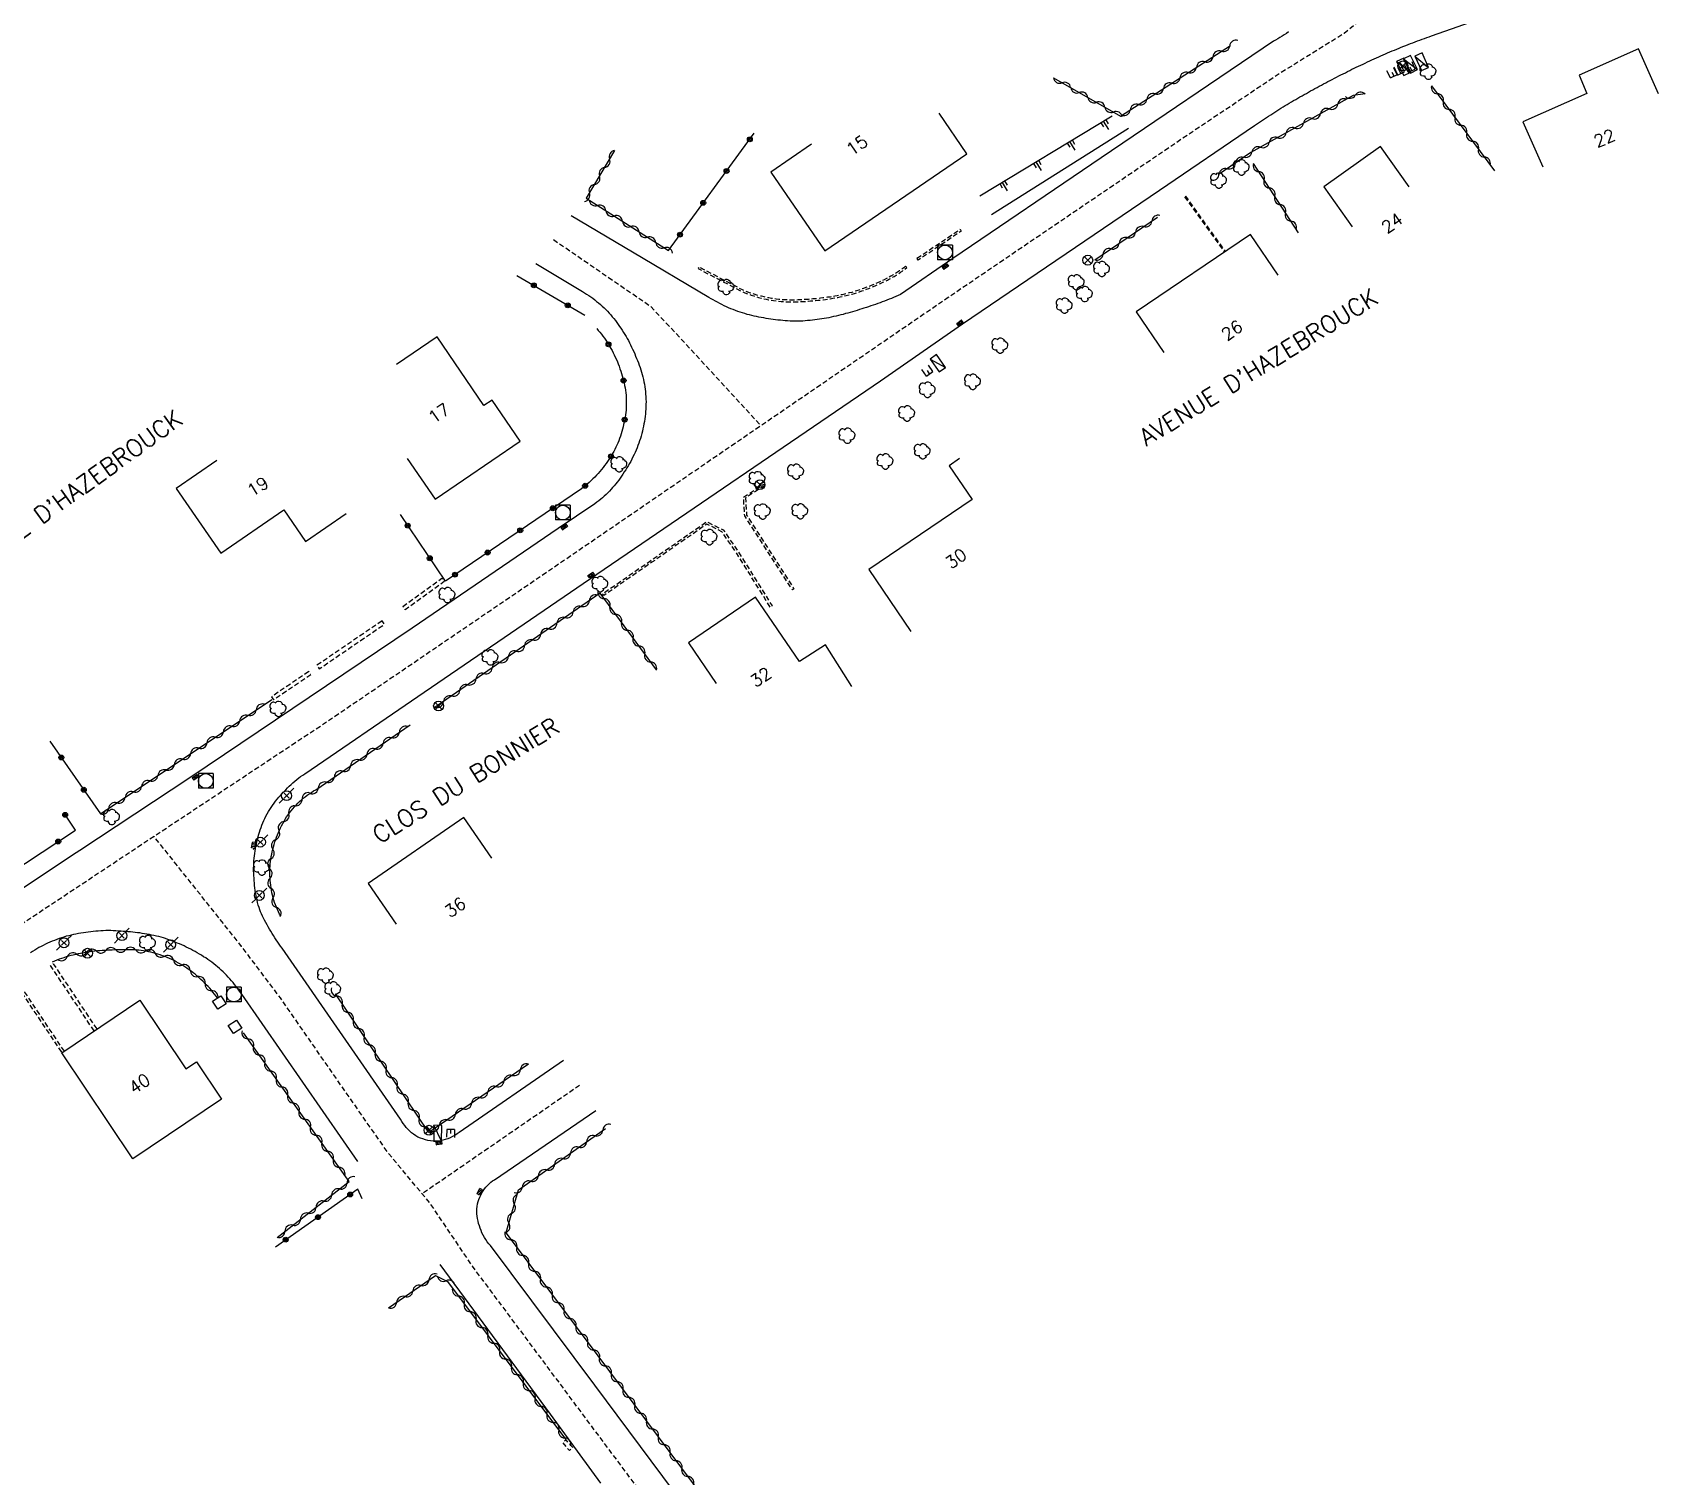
# Model space of a CAD drawing. Header units: millimetres. Extents: x 127000 to 128000, y 141000 to 142000.
# Drawn here: x 127697.7 to 127862.8, y 141625.3 to 141772 of the extents above; entities that cross this region are included whole.
import ezdxf
from ezdxf.enums import TextEntityAlignment as Align

# ---------------------------------------------------------------- set-up
doc = ezdxf.new("R2010")
doc.units = ezdxf.units.MM
doc.linetypes.add('DASHED', pattern=[0.75, 0.5, -0.25])
doc.layers.get('0').update_dxf_attribs({"linetype": 'CONTINUOUS'})
for name, color, linetype in [('W0001', 6, 'DASHED'), ('W0008', 7, 'CONTINUOUS'), ('W0100', 7, 'CONTINUOUS'), ('W0112', 1, 'DASHED'), ('W0211', 2, 'CONTINUOUS'), ('W0300', 7, 'CONTINUOUS'), ('W0310', 3, 'CONTINUOUS'), ('W0322', 7, 'CONTINUOUS'), ('W0400', 7, 'CONTINUOUS'), ('W0420', 7, 'CONTINUOUS'), ('W0430', 7, 'CONTINUOUS'), ('W0454', 7, 'CONTINUOUS'), ('W0469', 7, 'CONTINUOUS'), ('W0989', 7, 'CONTINUOUS'), ('W0991', 7, 'CONTINUOUS')]:
    doc.layers.add(name, color=color, linetype=linetype)
doc.styles.get("Standard").update_dxf_attribs({"font": 'romans.shx', "width": 0.85})

# ---------------------------------------------------------------- blocks, each defined once
blk = doc.blocks.new('T430')
at = {"flags": 128}
for points in [[(-0.4, 2.1), (0.4, 2.1)], [(-0.4, 2.1), (-0.4, 1.3)], [(-0.4, 1.7), (0, 1.7)], [(0.8, 0.8), (-0.8, 0.8)], [(-0.8, 0.8), (-0.8, 0)], [(0.8, 0.8), (-0.8, 0)], [(-0.8, 0), (0.8, 0)], [(-0.4, 1.3), (0.4, 1.3)], [(0.8, 0), (0.8, 0.8)]]:
    blk.add_lwpolyline(points, dxfattribs=at)
blk = doc.blocks.new('T454')
for p, q in [((-0.25, 0.25), (0.25, -0.25)), ((-0.25, -0.25), (0.25, 0.25)), ((0.75, 0.75), (0.375, 0.375)), ((-0.375, -0.375), (-0.75, -0.75))]:
    blk.add_line(p, q)
blk.add_ellipse((0, 0), major_axis=(0.354, 0.354), ratio=1, start_param=5.497787143782138, end_param=11.78097245096172)
blk = doc.blocks.new('T300')
for p, q in [((-0.8, 0.51), (-0.86, 0.34)), ((-0.86, 0.34), (-0.86, 0.17)), ((-0.86, 0.17), (-0.74, 0.06)), ((-0.69, 0.63), (-0.8, 0.51)), ((-0.8, -0.06), (-0.74, 0.06)), ((-0.74, 0.06), (-0.69, 0.11)), ((-0.57, 0.69), (-0.69, 0.63)), ((-0.46, 0.69), (-0.57, 0.69)), ((-0.29, 0.63), (-0.46, 0.69)), ((-0.29, 0.63), (-0.17, 0.74)), ((-0.23, 0.57), (-0.29, 0.63)), ((-0.17, 0.74), (-0.06, 0.8)), ((-0.06, 0.8), (0.06, 0.8)), ((0.06, 0.8), (0.23, 0.74)), ((0.23, 0.74), (0.34, 0.63)), ((0.34, 0.63), (0.4, 0.51)), ((0.46, 0.46), (0.34, 0.46)), ((0.4, 0.51), (0.4, 0.46)), ((0.57, 0.4), (0.46, 0.46)), ((0.57, 0.4), (0.69, 0.29)), ((0.69, 0.29), (0.74, 0.17)), ((0.74, 0.06), (0.69, -0.17)), ((0.74, 0.17), (0.74, 0.06)), ((-0.8, -0.17), (-0.8, -0.06)), ((-0.8, -0.23), (-0.8, -0.17)), ((-0.74, -0.34), (-0.8, -0.23)), ((-0.69, -0.4), (-0.74, -0.34)), ((-0.51, -0.46), (-0.69, -0.4)), ((-0.4, -0.46), (-0.51, -0.46)), ((-0.4, -0.46), (-0.34, -0.46)), ((-0.34, -0.46), (-0.34, -0.4)), ((-0.34, -0.51), (-0.34, -0.46)), ((-0.29, -0.63), (-0.34, -0.51)), ((-0.17, -0.74), (-0.29, -0.63)), ((-0.06, -0.8), (-0.17, -0.74)), ((0.06, -0.8), (-0.06, -0.8)), ((0.17, -0.74), (0.06, -0.8)), ((0.23, -0.69), (0.17, -0.74)), ((0.29, -0.46), (0.23, -0.46)), ((0.29, -0.63), (0.23, -0.69)), ((0.46, -0.4), (0.29, -0.46)), ((0.34, -0.51), (0.29, -0.63)), ((0.34, -0.51), (0.34, -0.46)), ((0.57, -0.34), (0.46, -0.4)), ((0.63, -0.29), (0.57, -0.34)), ((0.69, -0.17), (0.63, -0.29))]:
    blk.add_line(p, q)
blk = doc.blocks.new('T420')
for p, q in [((0.75, 0.75), (-0.75, 0.75)), ((-0.75, 0.75), (-0.75, -0.75)), ((0.75, 0.75), (0.75, -0.75)), ((0.75, -0.75), (-0.75, -0.75))]:
    blk.add_line(p, q)
blk.add_ellipse((0, 0), major_axis=(-0.53, 0.53), ratio=1, start_param=3.926991, end_param=10.210176)
blk = doc.blocks.new('t112o')
at = {"color": 0, "linetype": 'Continuous'}
for p, q in [((-0.5, 0.5), (0.5, 0.5)), ((-0.5, -0.5), (-0.5, 0.5)), ((0.5, 0.5), (0.5, -0.5)), ((0.5, -0.5), (-0.5, -0.5))]:
    blk.add_line(p, q, dxfattribs=at)
blk = doc.blocks.new('T400')
for p, q in [((-0.15, 0.3), (0.15, 0.3)), ((-0.15, -0.25), (-0.15, 0.3)), ((-0.15, 0.15), (0.15, 0.15)), ((-0.15, 0), (0.15, 0)), ((0.15, 0.3), (0.15, -0.25)), ((-0.15, -0.15), (0.15, -0.15)), ((-0.15, -0.25), (-0.15, -0.3)), ((-0.15, -0.3), (0.15, -0.3)), ((0.15, -0.3), (0.15, -0.25))]:
    blk.add_line(p, q)
blk = doc.blocks.new('t322o')
at = {"color": 0, "linetype": 'Continuous'}
for radius in [0.25, 0.15]:
    blk.add_circle((0, 0), radius, dxfattribs=at)
blk = doc.blocks.new('t310o')
at = {"color": 0, "linetype": 'Continuous'}
for centre, start, end in [((-0.5, 0.38), 216.8699, 323.1304), ((0.5, -0.37), 36.8699, 143.1303)]:
    blk.add_arc(centre, 0.625, start, end, dxfattribs=at)
blk = doc.blocks.new('t211o')
at = {"color": 0, "linetype": 'Continuous'}
for p, q in [((-0.29, 0.5), (-0.29, 0)), ((0, 1), (0, 0)), ((0.29, 0.5), (0.29, 0))]:
    blk.add_line(p, q, dxfattribs=at)
blk = doc.blocks.new('T469')
at = {"color": 0, "linetype": 'Continuous', "flags": 128}
for points in [[(-0.35, 0.35), (0.35, -0.35)], [(-0.35, -0.35), (0.35, 0.35)]]:
    blk.add_lwpolyline(points, dxfattribs=at)
at = {"color": 0, "linetype": 'Continuous'}
blk.add_circle((0, 0), 0.5, dxfattribs=at)

msp = doc.modelspace()

# ---------------------------------------------------------------- linework, layer by layer
at = {"layer": 'W0001', "flags": 128}
msp.add_lwpolyline([(127717.8, 141862.56), (127724.21, 141859.28), (127732.17, 141854.61), (127748.61, 141844.92), (127794.21, 141818.05), (127817.75, 141804.16), (127827.07, 141798.66), (127832.92, 141794.65), (127838.64, 141788.83), (127843.91, 141781.96), (127835.51, 141775.63), (127830.89, 141771.86), (127824.36, 141767.8), (127815.15, 141761.64), (127790.7, 141745.04), (127750.52, 141717.53), (127727.77, 141702.04), (127693.55, 141679.36), (127675.19, 141667.03), (127661.27, 141657.82), (127656.94, 141655.38), (127651.99, 141653.87), (127647.22, 141653.74), (127642.28, 141654.78), (127638.03, 141656.82), (127634.47, 141659.73), (127631.83, 141663.07), (127629.99, 141667.56), (127628.75, 141675.63), (127624.44, 141713.22), (127620.39, 141749.27), (127618.94, 141762.83), (127618.53, 141769.08), (127618.73, 141775.12), (127619.79, 141793.05), (127621.06, 141812.23), (127622.17, 141816.46), (127624.13, 141820.82), (127627.49, 141825.3), (127631.57, 141829.01), (127636.31, 141831.72), (127643.93, 141835.24), (127681.26, 141852.39), (127693.2, 141858.03), (127698.96, 141861.59), (127706.18, 141866.56), (127712.52, 141864.73)], close=True, dxfattribs=at)
for points in [[(127750.63, 141750.93), (127760.47, 141744.17), (127763.43, 141741), (127771.69, 141732.03)], [(127777.5, 141600.27), (127773.27, 141605.15), (127762.43, 141619.8), (127742.4, 141646.69), (127738.11, 141653.06), (127733.91, 141658.1), (127732.35, 141660.31), (127722.9, 141673.93), (127718.97, 141679.15), (127710.08, 141690.32)], [(127753.28, 141665.04), (127737.3, 141654.03)]]:
    msp.add_lwpolyline(points, dxfattribs=at)
at = {"layer": 'W0008', "flags": 128}
for points in [[(127751.63, 141667.58), (127741.06, 141660.26), (127740.84, 141660.11), (127740.61, 141659.97), (127740.38, 141659.84), (127740.13, 141659.73), (127739.89, 141659.63), (127739.63, 141659.54), (127739.4, 141659.47), (127739.17, 141659.42), (127738.93, 141659.39), (127738.69, 141659.38), (127738.42, 141659.38), (127738.15, 141659.41), (127737.88, 141659.45), (127737.62, 141659.52), (127737.37, 141659.6), (127737.12, 141659.69), (127736.87, 141659.8), (127736.64, 141659.93), (127736.42, 141660.08), (127736.22, 141660.24), (127736.03, 141660.41), (127735.85, 141660.59), (127735.68, 141660.77), (127735.52, 141660.97), (127735.37, 141661.18), (127735.23, 141661.39), (127735.1, 141661.61), (127723.08, 141678.97), (127722.93, 141679.18), (127722.78, 141679.39), (127722.63, 141679.6), (127722.49, 141679.82), (127722.35, 141680.03), (127722.21, 141680.25), (127722.07, 141680.47), (127721.94, 141680.69), (127721.8, 141680.92), (127721.67, 141681.14), (127721.55, 141681.36), (127721.42, 141681.59), (127721.3, 141681.82), (127721.19, 141682.03), (127721.09, 141682.24), (127720.99, 141682.45), (127720.9, 141682.66), (127720.82, 141682.88), (127720.74, 141683.12), (127720.66, 141683.36), (127720.59, 141683.6), (127720.53, 141683.85), (127720.47, 141684.09), (127720.43, 141684.34), (127720.39, 141684.59), (127720.35, 141684.84), (127720.32, 141685.09), (127720.29, 141685.34), (127720.27, 141685.59), (127720.24, 141685.84), (127720.23, 141686.09), (127720.21, 141686.34), (127720.2, 141686.59), (127720.19, 141686.84), (127720.19, 141687.1), (127720.2, 141687.35), (127720.21, 141687.6), (127720.22, 141687.85), (127720.24, 141688.1), (127720.27, 141688.36), (127720.3, 141688.6), (127720.34, 141688.85), (127720.38, 141689.09), (127720.42, 141689.34), (127720.47, 141689.58), (127720.52, 141689.82), (127720.58, 141690.06), (127720.64, 141690.3), (127720.71, 141690.54), (127720.78, 141690.77), (127720.86, 141691), (127720.94, 141691.24), (127721.03, 141691.47), (127721.12, 141691.7), (127721.22, 141691.93), (127721.32, 141692.15), (127721.43, 141692.38), (127721.56, 141692.61), (127721.68, 141692.84), (127721.82, 141693.06), (127721.96, 141693.27), (127722.11, 141693.48), (127722.27, 141693.69), (127722.42, 141693.9), (127722.59, 141694.1), (127722.76, 141694.3), (127722.93, 141694.49), (127723.1, 141694.68), (127723.28, 141694.87), (127723.45, 141695.06), (127723.63, 141695.25), (127723.81, 141695.43), (127723.99, 141695.61), (127724.18, 141695.78), (127724.37, 141695.94), (127724.56, 141696.1), (127724.76, 141696.26), (127724.96, 141696.41), (127725.17, 141696.55), (127725.38, 141696.69), (127736.87, 141704.54), (127755.04, 141716.95), (127783.81, 141736.59), (127792.15, 141742.39), (127812.14, 141755.96), (127821.78, 141762.51), (127821.99, 141762.65), (127822.19, 141762.79), (127822.4, 141762.93), (127822.61, 141763.07), (127822.81, 141763.2), (127823.02, 141763.34), (127823.23, 141763.47), (127823.44, 141763.61), (127823.64, 141763.74), (127823.85, 141763.88), (127824.06, 141764.01), (127824.27, 141764.14), (127824.48, 141764.27), (127824.7, 141764.4), (127824.91, 141764.53), (127825.12, 141764.66), (127825.33, 141764.79), (127825.55, 141764.91), (127825.76, 141765.04), (127825.98, 141765.16), (127826.19, 141765.29), (127826.41, 141765.41), (127826.62, 141765.53), (127826.84, 141765.66), (127827.06, 141765.78), (127827.27, 141765.9), (127827.49, 141766.02), (127827.71, 141766.14), (127827.93, 141766.26), (127828.15, 141766.38), (127828.37, 141766.5), (127828.59, 141766.62), (127828.81, 141766.74), (127829.03, 141766.85), (127829.25, 141766.97), (127829.47, 141767.09), (127829.69, 141767.2), (127829.91, 141767.32), (127830.13, 141767.43), (127830.35, 141767.55), (127830.57, 141767.66), (127830.79, 141767.77), (127831.02, 141767.88), (127831.24, 141768), (127831.46, 141768.11), (127831.69, 141768.22), (127831.91, 141768.33), (127832.13, 141768.43), (127832.36, 141768.54), (127832.58, 141768.65), (127832.81, 141768.76), (127833.03, 141768.86), (127833.26, 141768.97), (127833.49, 141769.08), (127833.71, 141769.18), (127833.94, 141769.28), (127834.17, 141769.39), (127834.4, 141769.49), (127834.63, 141769.59), (127834.85, 141769.69), (127835.08, 141769.79), (127835.31, 141769.89), (127835.55, 141769.99), (127835.78, 141770.09), (127836.01, 141770.18), (127836.24, 141770.28), (127836.47, 141770.37), (127836.7, 141770.47), (127836.94, 141770.56), (127837.17, 141770.65), (127837.4, 141770.74), (127837.63, 141770.83), (127837.87, 141770.92), (127838.1, 141771.01), (127838.34, 141771.1), (127838.57, 141771.19), (127838.81, 141771.27), (127839.04, 141771.36), (127839.28, 141771.44), (127839.52, 141771.52), (127839.75, 141771.61), (127851.06, 141775.6)], [(127825.25, 141772.01), (127825.03, 141771.87), (127824.82, 141771.73), (127824.6, 141771.59), (127824.38, 141771.46), (127824.16, 141771.32), (127823.93, 141771.19), (127823.71, 141771.07), (127806.23, 141759.24), (127791.18, 141749.01), (127785.84, 141745.34), (127785.61, 141745.24), (127785.38, 141745.15), (127785.16, 141745.05), (127784.93, 141744.96), (127784.7, 141744.87), (127784.47, 141744.78), (127784.24, 141744.69), (127784.01, 141744.61), (127783.78, 141744.52), (127783.55, 141744.44), (127783.32, 141744.35), (127783.08, 141744.27), (127782.85, 141744.19), (127782.62, 141744.11), (127782.39, 141744.04), (127782.15, 141743.96), (127781.92, 141743.89), (127781.68, 141743.82), (127781.45, 141743.74), (127781.21, 141743.67), (127780.98, 141743.61), (127780.74, 141743.54), (127780.5, 141743.47), (127780.26, 141743.41), (127780.03, 141743.34), (127779.79, 141743.28), (127779.55, 141743.22), (127779.31, 141743.16), (127779.07, 141743.11), (127778.83, 141743.05), (127778.59, 141743), (127778.36, 141742.95), (127778.12, 141742.91), (127777.88, 141742.87), (127777.64, 141742.84), (127777.4, 141742.8), (127777.16, 141742.77), (127776.92, 141742.75), (127776.67, 141742.72), (127776.43, 141742.7), (127776.19, 141742.68), (127775.93, 141742.66), (127775.68, 141742.65), (127775.42, 141742.64), (127775.17, 141742.64), (127774.91, 141742.64), (127774.65, 141742.65), (127774.4, 141742.67), (127774.15, 141742.69), (127773.91, 141742.71), (127773.66, 141742.74), (127773.42, 141742.76), (127773.18, 141742.79), (127772.93, 141742.82), (127772.69, 141742.86), (127772.45, 141742.89), (127772.21, 141742.93), (127771.97, 141742.97), (127771.72, 141743.01), (127771.48, 141743.06), (127771.24, 141743.11), (127771.01, 141743.16), (127770.77, 141743.22), (127770.53, 141743.28), (127770.29, 141743.34), (127770.06, 141743.41), (127769.82, 141743.48), (127769.58, 141743.56), (127769.34, 141743.64), (127769.1, 141743.73), (127768.87, 141743.82), (127768.64, 141743.91), (127768.41, 141744.01), (127768.18, 141744.11), (127767.95, 141744.22), (127767.72, 141744.33), (127767.5, 141744.44), (127767.28, 141744.56), (127767.06, 141744.68), (127766.84, 141744.8), (127766.62, 141744.93), (127766.41, 141745.06), (127758.66, 141749.66), (127752.42, 141753.35)], [(127748.83, 141748.5), (127753.56, 141745.65), (127753.78, 141745.52), (127753.99, 141745.39), (127754.2, 141745.25), (127754.41, 141745.11), (127754.61, 141744.97), (127754.81, 141744.82), (127755.01, 141744.66), (127755.2, 141744.5), (127755.39, 141744.34), (127755.57, 141744.18), (127755.76, 141744), (127755.93, 141743.83), (127756.11, 141743.65), (127756.28, 141743.46), (127756.44, 141743.28), (127756.6, 141743.09), (127756.76, 141742.9), (127756.91, 141742.71), (127757.06, 141742.52), (127757.2, 141742.32), (127757.34, 141742.12), (127757.48, 141741.92), (127757.61, 141741.72), (127757.74, 141741.51), (127757.87, 141741.3), (127757.99, 141741.09), (127758.11, 141740.88), (127758.23, 141740.67), (127758.34, 141740.45), (127758.45, 141740.23), (127758.56, 141740.01), (127758.66, 141739.79), (127758.77, 141739.56), (127758.87, 141739.33), (127758.97, 141739.1), (127759.07, 141738.87), (127759.16, 141738.64), (127759.25, 141738.4), (127759.34, 141738.17), (127759.42, 141737.93), (127759.5, 141737.7), (127759.57, 141737.46), (127759.64, 141737.22), (127759.7, 141736.98), (127759.76, 141736.73), (127759.81, 141736.49), (127759.86, 141736.24), (127759.9, 141735.99), (127759.93, 141735.74), (127759.96, 141735.49), (127759.98, 141735.24), (127760, 141734.98), (127760.01, 141734.73), (127760.02, 141734.47), (127760.01, 141734.22), (127760.01, 141733.97), (127760, 141733.72), (127759.98, 141733.47), (127759.96, 141733.22), (127759.93, 141732.96), (127759.9, 141732.72), (127759.86, 141732.47), (127759.81, 141732.22), (127759.76, 141731.97), (127759.71, 141731.72), (127759.65, 141731.47), (127759.59, 141731.23), (127759.52, 141730.98), (127759.45, 141730.74), (127759.37, 141730.49), (127759.29, 141730.25), (127759.2, 141730.02), (127759.11, 141729.78), (127759.01, 141729.55), (127758.91, 141729.32), (127758.81, 141729.09), (127758.7, 141728.86), (127758.58, 141728.64), (127758.47, 141728.41), (127758.34, 141728.19), (127758.22, 141727.97), (127758.09, 141727.76), (127757.96, 141727.54), (127757.82, 141727.33), (127757.68, 141727.12), (127757.54, 141726.91), (127757.39, 141726.7), (127757.25, 141726.5), (127757.1, 141726.31), (127756.95, 141726.12), (127756.79, 141725.93), (127756.63, 141725.75), (127756.47, 141725.57), (127756.3, 141725.39), (127756.13, 141725.22), (127755.96, 141725.05), (127755.78, 141724.88), (127755.6, 141724.72), (127755.42, 141724.56), (127755.23, 141724.41), (127755.03, 141724.26), (127754.84, 141724.11), (127751.11, 141721.6), (127736.28, 141711.46), (127713.72, 141696.29), (127702.53, 141688.88), (127702.18, 141688.65), (127686.13, 141678.01)], [(127730.76, 141657.33), (127729.32, 141659.41), (127718.98, 141674.29), (127718.84, 141674.49), (127718.7, 141674.7), (127718.55, 141674.9), (127718.4, 141675.1), (127718.25, 141675.29), (127718.1, 141675.49), (127717.94, 141675.67), (127717.77, 141675.86), (127717.61, 141676.04), (127717.44, 141676.22), (127717.26, 141676.4), (127717.08, 141676.57), (127716.9, 141676.74), (127716.72, 141676.9), (127716.53, 141677.07), (127716.34, 141677.22), (127716.14, 141677.38), (127715.94, 141677.54), (127715.74, 141677.69), (127715.53, 141677.83), (127715.32, 141677.98), (127715.11, 141678.11), (127714.89, 141678.25), (127714.68, 141678.38), (127714.46, 141678.5), (127714.24, 141678.63), (127714.02, 141678.75), (127713.8, 141678.86), (127713.57, 141678.98), (127713.34, 141679.09), (127713.12, 141679.2), (127712.89, 141679.3), (127712.65, 141679.4), (127712.42, 141679.5), (127712.19, 141679.6), (127711.95, 141679.69), (127711.72, 141679.79), (127711.49, 141679.87), (127711.25, 141679.95), (127711.02, 141680.02), (127710.79, 141680.09), (127710.55, 141680.15), (127710.31, 141680.21), (127710.07, 141680.26), (127709.83, 141680.31), (127709.6, 141680.35), (127709.36, 141680.4), (127709.11, 141680.44), (127708.87, 141680.48), (127708.63, 141680.52), (127708.39, 141680.55), (127708.15, 141680.58), (127707.91, 141680.6), (127707.67, 141680.62), (127707.43, 141680.64), (127707.19, 141680.66), (127706.94, 141680.68), (127706.7, 141680.69), (127706.45, 141680.71), (127706.2, 141680.73), (127705.94, 141680.75), (127705.69, 141680.76), (127705.43, 141680.77), (127705.18, 141680.77), (127704.92, 141680.75), (127704.67, 141680.73), (127704.42, 141680.71), (127704.16, 141680.69), (127703.91, 141680.67), (127703.66, 141680.64), (127703.4, 141680.61), (127703.15, 141680.58), (127702.9, 141680.54), (127702.65, 141680.5), (127702.4, 141680.46), (127702.15, 141680.41), (127701.9, 141680.36), (127701.66, 141680.3), (127701.41, 141680.24), (127701.16, 141680.18), (127700.92, 141680.1), (127700.68, 141680.03), (127700.43, 141679.95), (127700.2, 141679.86), (127699.96, 141679.77), (127699.73, 141679.68), (127699.5, 141679.58), (127699.27, 141679.48), (127699.05, 141679.37), (127698.83, 141679.26), (127698.61, 141679.15), (127698.39, 141679.03), (127698.17, 141678.91), (127697.96, 141678.78), (127697.75, 141678.65), (127697.54, 141678.51)], [(127767.46, 141617.65), (127754.81, 141634.59), (127744.24, 141648.77), (127744.07, 141648.96), (127743.9, 141649.17), (127743.75, 141649.38), (127743.61, 141649.61), (127743.48, 141649.84), (127743.37, 141650.07), (127743.27, 141650.32), (127743.18, 141650.56), (127743.1, 141650.79), (127743.03, 141651.03), (127742.97, 141651.27), (127742.92, 141651.51), (127742.88, 141651.76), (127742.86, 141652), (127742.85, 141652.25), (127742.85, 141652.5), (127742.87, 141652.75), (127742.91, 141653), (127742.97, 141653.24), (127743.05, 141653.46), (127743.14, 141653.69), (127743.24, 141653.9), (127743.36, 141654.12), (127743.49, 141654.32), (127743.62, 141654.53), (127743.77, 141654.71), (127743.92, 141654.89), (127744.09, 141655.05), (127744.26, 141655.2), (127744.45, 141655.34), (127744.65, 141655.46), (127754.92, 141662.5)], [(127755.43, 141624.65), (127750.31, 141631.65), (127739.12, 141646.87)]]:
    msp.add_lwpolyline(points, dxfattribs=at)
at = {"layer": 'W0100', "flags": 128}
for points in [[(127862.81, 141765.73), (127860.78, 141770.3), (127854.74, 141767.62), (127855.53, 141765.76), (127849.04, 141762.88), (127851.06, 141758.31)], [(127776.81, 141760.61), (127772.69, 141757.78), (127778.17, 141749.8), (127792.59, 141759.65), (127789.77, 141763.78)], [(127837.48, 141756.29), (127834.58, 141760.37), (127828.83, 141756.29), (127831.72, 141752.21)], [(127824.2, 141747.31), (127821.39, 141751.45), (127809.78, 141743.59), (127812.58, 141739.45)], [(127735.79, 141728.71), (127738.6, 141724.57), (127747.25, 141730.46), (127744.4, 141734.64), (127743.57, 141734.08), (127738.83, 141741.05), (127734.7, 141738.24)], [(127716.45, 141728.51), (127712.33, 141725.67), (127716.87, 141719.09), (127723.24, 141723.48), (127725.45, 141720.27), (127729.57, 141723.1)], [(127791.86, 141728.69), (127790.8, 141727.96), (127793.12, 141724.53), (127782.63, 141717.43), (127786.89, 141711.14)], [(127780.92, 141705.56), (127778.23, 141709.77), (127775.61, 141708.1), (127771.12, 141714.61), (127764.34, 141709.99), (127767.15, 141705.86)], [(127744.37, 141688.12), (127741.53, 141692.24), (127731.82, 141685.55), (127734.65, 141681.43)]]:
    msp.add_lwpolyline(points, dxfattribs=at)
msp.add_lwpolyline([(127716.93, 141663.65), (127707.92, 141657.58), (127700.72, 141668.35), (127708.65, 141673.7), (127713.32, 141666.72), (127714.39, 141667.44)], close=True, dxfattribs=at)
at = {"layer": 'W0112', "flags": 128}
for points in [[(127814.7, 141755.26), (127818.75, 141749.66), (127818.86, 141749.74), (127814.81, 141755.34)], [(127787.53, 141749.03), (127791.91, 141751.98), (127792.03, 141751.79), (127787.66, 141748.84)], [(127786.38, 141748.22), (127786.18, 141748.06), (127785.97, 141747.91), (127785.76, 141747.76), (127785.55, 141747.62), (127785.33, 141747.48), (127785.11, 141747.35), (127784.89, 141747.22), (127784.67, 141747.09), (127784.44, 141746.97), (127784.21, 141746.86), (127783.98, 141746.75), (127783.75, 141746.64), (127783.52, 141746.53), (127783.29, 141746.43), (127783.06, 141746.33), (127782.82, 141746.23), (127782.59, 141746.14), (127782.35, 141746.05), (127782.11, 141745.96), (127781.87, 141745.88), (127781.63, 141745.8), (127781.39, 141745.72), (127781.15, 141745.64), (127780.91, 141745.57), (127780.66, 141745.51), (127780.42, 141745.45), (127780.18, 141745.39), (127779.93, 141745.33), (127779.69, 141745.28), (127779.44, 141745.23), (127779.2, 141745.19), (127778.95, 141745.14), (127778.71, 141745.1), (127778.46, 141745.07), (127778.21, 141745.03), (127777.96, 141745), (127777.72, 141744.97), (127777.47, 141744.94), (127777.22, 141744.92), (127776.97, 141744.9), (127776.72, 141744.87), (127776.47, 141744.86), (127776.22, 141744.84), (127775.97, 141744.82), (127775.72, 141744.81), (127775.47, 141744.8), (127775.22, 141744.79), (127774.97, 141744.79), (127774.73, 141744.79), (127774.48, 141744.79), (127774.23, 141744.8), (127773.99, 141744.81), (127773.74, 141744.83), (127773.5, 141744.85), (127773.25, 141744.88), (127773.01, 141744.91), (127772.75, 141744.95), (127772.5, 141745), (127772.25, 141745.05), (127772, 141745.11), (127771.75, 141745.17), (127771.5, 141745.23), (127771.26, 141745.3), (127771.01, 141745.38), (127770.77, 141745.45), (127770.52, 141745.54), (127770.28, 141745.63), (127770.04, 141745.72), (127769.81, 141745.82), (127765.38, 141748.16), (127765.3, 141748), (127769.74, 141745.66), (127769.98, 141745.56), (127770.22, 141745.46), (127770.46, 141745.37), (127770.71, 141745.29), (127770.96, 141745.21), (127771.2, 141745.13), (127771.45, 141745.06), (127771.71, 141744.99), (127771.96, 141744.93), (127772.21, 141744.88), (127772.47, 141744.82), (127772.72, 141744.78), (127772.98, 141744.73), (127773.23, 141744.7), (127773.48, 141744.67), (127773.73, 141744.65), (127773.98, 141744.63), (127774.23, 141744.62), (127774.48, 141744.61), (127774.73, 141744.61), (127774.98, 141744.61), (127775.23, 141744.61), (127775.48, 141744.62), (127775.73, 141744.63), (127775.98, 141744.65), (127776.23, 141744.66), (127776.48, 141744.68), (127776.73, 141744.7), (127776.98, 141744.72), (127777.23, 141744.74), (127777.48, 141744.77), (127777.74, 141744.79), (127777.99, 141744.82), (127778.23, 141744.85), (127778.48, 141744.89), (127778.73, 141744.93), (127778.98, 141744.97), (127779.23, 141745.01), (127779.48, 141745.06), (127779.72, 141745.11), (127779.97, 141745.16), (127780.22, 141745.21), (127780.46, 141745.27), (127780.71, 141745.33), (127780.96, 141745.4), (127781.2, 141745.47), (127781.45, 141745.55), (127781.69, 141745.63), (127781.93, 141745.71), (127782.17, 141745.79), (127782.41, 141745.88), (127782.65, 141745.97), (127782.89, 141746.07), (127783.13, 141746.17), (127783.36, 141746.27), (127783.59, 141746.37), (127783.83, 141746.48), (127784.06, 141746.59), (127784.29, 141746.7), (127784.52, 141746.81), (127784.75, 141746.94), (127784.98, 141747.06), (127785.2, 141747.19), (127785.43, 141747.33), (127785.65, 141747.47), (127785.86, 141747.62), (127786.08, 141747.77), (127786.29, 141747.92), (127786.49, 141748.08)], [(127772.08, 141725.94), (127770.11, 141724.69), (127770.23, 141722.96), (127775.04, 141715.47), (127774.88, 141715.37), (127770.04, 141722.89), (127769.92, 141724.79), (127771.98, 141726.1)], [(127772.63, 141713.62), (127769.21, 141719.11), (127767.72, 141721.27), (127766.2, 141722.04), (127760.62, 141718.16), (127755.73, 141714.78), (127755.61, 141714.96), (127760.5, 141718.34), (127766.19, 141722.29), (127767.87, 141721.44), (127769.39, 141719.23), (127772.82, 141713.74)], [(127735.34, 141713.67), (127739.3, 141716.54), (127739.54, 141716.21), (127735.58, 141713.34)], [(127733.22, 141712.21), (127726.6, 141707.69), (127726.84, 141707.34), (127733.46, 141711.86)], [(127725.78, 141707.06), (127722, 141704.5), (127722.2, 141704.21), (127725.98, 141706.76)], [(127703.99, 141670.58), (127699.57, 141677.21), (127699.84, 141677.39), (127704.26, 141670.76)], [(127700.97, 141668.51), (127696.51, 141675.18), (127696.26, 141675.01), (127700.72, 141668.35)], [(127751.57, 141628.75), (127752.24, 141627.96), (127752.59, 141628.25), (127751.91, 141629.04)]]:
    msp.add_lwpolyline(points, close=True, dxfattribs=at)
at = {"layer": 'W0211', "flags": 128}
for points in [[(127807.34, 141763.47), (127793.9, 141755.34)], [(127795.1, 141753.48), (127809.01, 141762.24)]]:
    msp.add_lwpolyline(points, dxfattribs=at)
at = {"layer": 'W0310', "flags": 128}
for points in [[(127801.4, 141767.34), (127808.19, 141763.47), (127819.35, 141770.65)], [(127839.77, 141766.55), (127846.16, 141757.91)], [(127833.02, 141765.72), (127831.81, 141765.57), (127821.42, 141759.77), (127818.11, 141757.5)], [(127756.83, 141759.97), (127753.95, 141755.13), (127762.29, 141749.81)], [(127821.67, 141758.67), (127826.24, 141751.63)], [(127805.58, 141748.87), (127811.96, 141753.2)], [(127761.09, 141707.23), (127755.37, 141715.02), (127738.47, 141703.34)], [(127704.65, 141692.62), (127722.04, 141704.24)], [(127722.94, 141682.21), (127722.82, 141682.44), (127722.71, 141682.67), (127722.6, 141682.91), (127722.5, 141683.14), (127722.41, 141683.38), (127722.32, 141683.62), (127722.24, 141683.86), (127722.17, 141684.11), (127722.11, 141684.36), (127722.05, 141684.61), (127722, 141684.86), (127721.96, 141685.11), (127721.92, 141685.36), (127721.89, 141685.6), (127721.87, 141685.84), (127721.85, 141686.09), (127721.84, 141686.33), (127721.83, 141686.57), (127721.84, 141686.82), (127721.84, 141687.06), (127721.86, 141687.3), (127721.88, 141687.55), (127721.9, 141687.79), (127721.94, 141688.03), (127721.98, 141688.27), (127722.02, 141688.52), (127722.08, 141688.77), (127722.14, 141689.02), (127722.2, 141689.27), (127722.27, 141689.52), (127722.35, 141689.76), (127722.43, 141690), (127722.51, 141690.24), (127722.6, 141690.48), (127722.7, 141690.72), (127722.8, 141690.95), (127722.91, 141691.18), (127723.02, 141691.41), (127723.14, 141691.64), (127723.27, 141691.86), (127723.4, 141692.08), (127723.54, 141692.3), (127723.69, 141692.51), (127723.84, 141692.72), (127723.99, 141692.93), (127724.15, 141693.12), (127724.32, 141693.32), (127724.49, 141693.51), (127724.67, 141693.69), (127724.85, 141693.86), (127725.04, 141694.03), (127725.23, 141694.2), (127725.43, 141694.36), (127725.63, 141694.51), (127725.84, 141694.66), (127726.05, 141694.8), (127726.27, 141694.94), (127726.49, 141695.07), (127736.07, 141701.66)], [(127716.53, 141673.88), (127716.38, 141674.09), (127716.22, 141674.3), (127716.06, 141674.5), (127715.9, 141674.7), (127715.73, 141674.9), (127715.56, 141675.09), (127715.38, 141675.27), (127715.2, 141675.46), (127715.02, 141675.64), (127714.83, 141675.81), (127714.64, 141675.99), (127714.45, 141676.15), (127714.25, 141676.32), (127714.05, 141676.48), (127713.84, 141676.64), (127713.63, 141676.79), (127713.42, 141676.94), (127713.21, 141677.08), (127712.99, 141677.21), (127712.77, 141677.34), (127712.55, 141677.47), (127712.33, 141677.59), (127712.11, 141677.71), (127711.88, 141677.82), (127711.65, 141677.92), (127711.42, 141678.02), (127711.19, 141678.12), (127710.95, 141678.2), (127710.71, 141678.29), (127710.47, 141678.37), (127710.23, 141678.44), (127709.99, 141678.51), (127709.74, 141678.57), (127709.5, 141678.62), (127709.25, 141678.67), (127709.01, 141678.71), (127708.76, 141678.74), (127708.52, 141678.77), (127708.28, 141678.79), (127708.03, 141678.8), (127707.79, 141678.81), (127707.54, 141678.82), (127707.29, 141678.82), (127707.05, 141678.82), (127706.8, 141678.82), (127706.56, 141678.81), (127706.31, 141678.8), (127706.06, 141678.8), (127705.82, 141678.79), (127705.57, 141678.78), (127705.32, 141678.77), (127705.07, 141678.75), (127704.82, 141678.73), (127704.58, 141678.71), (127704.33, 141678.69), (127704.08, 141678.66), (127703.83, 141678.63), (127703.59, 141678.6), (127703.34, 141678.56), (127703.1, 141678.52), (127702.85, 141678.48), (127702.61, 141678.44), (127702.36, 141678.39), (127702.12, 141678.34), (127701.87, 141678.28), (127701.63, 141678.22), (127701.39, 141678.15), (127701.15, 141678.08), (127700.92, 141678.01), (127700.68, 141677.93), (127700.45, 141677.85), (127700.21, 141677.76), (127699.98, 141677.67), (127699.75, 141677.57)], [(127748.09, 141667.2), (127737.96, 141660.25), (127728.49, 141674.33)], [(127722.58, 141649.61), (127729.88, 141655.29), (127719.16, 141670.38)], [(127745.81, 141650.11), (127747.08, 141654.45), (127755.91, 141660.68)], [(127745.71, 141650.17), (127755.14, 141637.57), (127770.93, 141616.36)], [(127733.89, 141642.45), (127738.64, 141645.75), (127739.87, 141645.12), (127751.84, 141629.13)]]:
    msp.add_lwpolyline(points, dxfattribs=at)
at = {"layer": 'W0322', "flags": 128}
for points in [[(127762.29, 141749.81), (127771.01, 141761.74)], [(127746.9, 141747.3), (127753.8, 141743.26)], [(127755.02, 141741.9), (127755.18, 141741.71), (127755.34, 141741.52), (127755.49, 141741.32), (127755.64, 141741.12), (127755.79, 141740.92), (127755.93, 141740.72), (127756.07, 141740.51), (127756.2, 141740.3), (127756.33, 141740.09), (127756.45, 141739.88), (127756.57, 141739.66), (127756.69, 141739.44), (127756.8, 141739.22), (127756.9, 141738.99), (127757.01, 141738.76), (127757.11, 141738.53), (127757.2, 141738.3), (127757.29, 141738.06), (127757.38, 141737.82), (127757.46, 141737.58), (127757.54, 141737.34), (127757.61, 141737.1), (127757.68, 141736.86), (127757.74, 141736.62), (127757.8, 141736.37), (127757.85, 141736.13), (127757.89, 141735.88), (127757.93, 141735.63), (127757.96, 141735.38), (127757.99, 141735.13), (127758.01, 141734.87), (127758.02, 141734.62), (127758.02, 141734.37), (127758.02, 141734.12), (127758.01, 141733.87), (127757.99, 141733.62), (127757.96, 141733.37), (127757.93, 141733.13), (127757.9, 141732.88), (127757.86, 141732.64), (127757.81, 141732.4), (127757.75, 141732.16), (127757.7, 141731.92), (127757.63, 141731.68), (127757.56, 141731.44), (127757.49, 141731.2), (127757.42, 141730.96), (127757.34, 141730.73), (127757.25, 141730.5), (127757.16, 141730.27), (127757.07, 141730.05), (127756.97, 141729.84), (127756.86, 141729.62), (127756.75, 141729.41), (127756.63, 141729.2), (127756.51, 141728.99), (127756.38, 141728.79), (127756.25, 141728.59), (127756.11, 141728.39), (127755.97, 141728.19), (127755.82, 141727.98), (127755.66, 141727.78), (127755.49, 141727.58), (127755.33, 141727.38), (127755.16, 141727.19), (127754.98, 141727), (127754.81, 141726.82), (127754.63, 141726.63), (127754.44, 141726.46), (127754.25, 141726.28), (127754.06, 141726.11), (127753.86, 141725.94), (127753.66, 141725.78), (127753.46, 141725.62), (127739.65, 141716.24), (127735.08, 141723)], [(127699.51, 141699.98), (127704.65, 141692.62)], [(127695.35, 141686.48), (127702.11, 141690.97), (127700.95, 141692.68)], [(127731.19, 141653.51), (127730.75, 141654.49), (127722.4, 141648.63)]]:
    msp.add_lwpolyline(points, dxfattribs=at)

# ---------------------------------------------------------------- block references
at = {"layer": 'W0112'}
for p, rotation in [((127716.7, 141673.46), 302.8083196088041), ((127718.29, 141670.99), 122.8083196084965)]:
    msp.add_blockref('t112o', p, dxfattribs=dict(at, rotation=rotation))
at = {"layer": 'W0211', "rotation": 211.1818707447056}
for p in [(127806.48, 141762.95), (127803.06, 141760.88), (127799.64, 141758.81), (127796.21, 141756.74)]:
    msp.add_blockref('t211o', p, dxfattribs=at)
at = {"layer": 'W0300'}
for p in [(127839.45, 141767.97), (127820.49, 141758.25), (127818.18, 141756.92), (127806.31, 141747.94), (127768.18, 141746.11), (127803.74, 141746.59), (127802.52, 141744.22), (127804.56, 141745.4), (127795.98, 141740.16), (127793.21, 141736.49), (127788.61, 141735.67), (127786.53, 141733.27), (127780.47, 141731.01), (127788.11, 141729.43), (127757.31, 141728.11), (127784.33, 141728.4), (127771.34, 141726.59), (127775.26, 141727.36), (127771.87, 141723.31), (127775.69, 141723.34), (127766.47, 141720.71), (127739.86, 141714.83), (127755.38, 141715.94), (127744.23, 141708.5), (127722.7, 141703.27), (127705.8, 141692.29), (127721.03, 141687.16), (127709.45, 141679.48), (127727.52, 141676.18), (127728.26, 141674.78)]:
    msp.add_blockref('T300', p, dxfattribs=at)
at = {"layer": 'W0310'}
for p, rotation in [((127819.28, 141770.6), 32.74814609501546), ((127817.59, 141769.52), 32.74814609501546), ((127814.23, 141767.36), 32.74814609501546), ((127815.91, 141768.44), 32.74814609501546), ((127802.26, 141766.85), 330.3483239836508), ((127804, 141765.86), 330.3483239836508), ((127812.55, 141766.27), 32.74814609501546), ((127840.36, 141765.74), 306.4721845712294), ((127805.74, 141764.87), 330.3483239836508), ((127809.18, 141764.11), 32.74814609501546), ((127810.87, 141765.19), 32.74814609501546), ((127830.25, 141764.7), 209.1697139427647), ((127832.02, 141765.59), 187.0433603516355), ((127841.55, 141764.14), 306.4721845712294), ((127807.48, 141763.88), 330.3483239836508), ((127826.76, 141762.75), 209.1697139427647), ((127828.5, 141763.72), 209.1697139427647), ((127842.74, 141762.53), 306.4721845712294), ((127823.27, 141760.8), 209.1697139427647), ((127825.01, 141761.77), 209.1697139427647), ((127843.93, 141760.92), 306.4721845712294), ((127756.32, 141759.11), 239.1947614824749), ((127821.52, 141759.82), 209.1697139427647), ((127845.12, 141759.31), 306.4721845712294), ((127755.3, 141757.39), 239.1947614824749), ((127818.21, 141757.57), 214.4463221867366), ((127819.86, 141758.7), 214.4463221867366), ((127822.22, 141757.83), 302.9595092381664), ((127754.27, 141755.67), 239.1947614824749), ((127823.3, 141756.16), 302.9595092381664), ((127755.1, 141754.39), 327.5025933494067), ((127824.39, 141754.48), 302.9595092381664), ((127756.79, 141753.32), 327.5025933494067), ((127811.37, 141752.8), 34.18154373054172), ((127825.48, 141752.8), 302.9595092381664), ((127758.48, 141752.24), 327.5025933494067), ((127760.16, 141751.17), 327.5025933494067), ((127809.72, 141751.68), 34.18154373054172), ((127761.85, 141750.1), 327.5025933494067), ((127806.41, 141749.43), 34.18154373054172), ((127808.06, 141750.56), 34.18154373054172), ((127755.76, 141714.48), 126.2693611112881), ((127752.62, 141713.12), 214.649535216607), ((127754.27, 141714.26), 214.649535216607), ((127756.95, 141712.87), 126.2693611112881), ((127750.98, 141711.98), 214.649535216607), ((127758.13, 141711.26), 126.2693611112881), ((127747.69, 141709.71), 214.649535216607), ((127749.33, 141710.85), 214.649535216607), ((127759.31, 141709.65), 126.2693611112881), ((127746.04, 141708.57), 214.649535216607), ((127760.49, 141708.03), 126.2693611112881), ((127742.75, 141706.3), 214.649535216607), ((127744.4, 141707.43), 214.649535216607), ((127741.11, 141705.16), 214.649535216607), ((127720.45, 141703.18), 33.76159187030614), ((127739.46, 141704.02), 214.649535216607), ((127718.78, 141702.06), 33.76159187030614), ((127715.46, 141699.84), 33.76159187030614), ((127717.12, 141700.95), 33.76159187030614), ((127733.34, 141699.78), 34.51477332498872), ((127734.99, 141700.92), 34.51477332498872), ((127713.79, 141698.73), 33.76159187030614), ((127731.69, 141698.65), 34.51477332498872), ((127710.47, 141696.51), 33.76159187030614), ((127712.13, 141697.62), 33.76159187030614), ((127728.39, 141696.38), 34.51477332498872), ((127730.04, 141697.52), 34.51477332498872), ((127708.81, 141695.4), 33.76159187030614), ((127726.75, 141695.25), 34.51477332498872), ((127705.48, 141693.17), 33.76159187030614), ((127707.14, 141694.28), 33.76159187030614), ((127725.11, 141694.1), 40.71698052013656), ((127723.77, 141692.63), 54.11527471861151), ((127722.77, 141690.89), 66.50220806644369), ((127722.14, 141689), 76.57324879853215), ((127721.84, 141687.03), 88.30665870115688), ((127721.97, 141685.04), 99.64387566022805), ((127722.51, 141683.12), 112.9790822727823), ((127703.21, 141678.54), 189.0370087399298), ((127705.19, 141678.76), 183.4923219200501), ((127707.19, 141678.82), 180.205875215391), ((127709.19, 141678.68), 170.9149696066964), ((127701.25, 141678.11), 196.2385093077337), ((127711.11, 141678.15), 159.2892788325771), ((127712.9, 141677.27), 148.9321411014758), ((127714.52, 141676.09), 139.193690043822), ((127715.92, 141674.67), 129.4624838561308), ((127728.64, 141674.12), 123.904501639413), ((127729.75, 141672.46), 123.904501639413), ((127719.6, 141669.77), 125.3607087599904), ((127730.87, 141670.8), 123.904501639413), ((127720.76, 141668.14), 125.3607087599904), ((127731.98, 141669.14), 123.904501639413), ((127721.91, 141666.5), 125.3607087599904), ((127733.1, 141667.48), 123.904501639413), ((127747.26, 141666.63), 214.4705607481597), ((127723.07, 141664.87), 125.3607087599904), ((127734.21, 141665.82), 123.904501639413), ((127745.61, 141665.5), 214.4705607481597), ((127724.23, 141663.24), 125.3607087599904), ((127735.33, 141664.16), 123.904501639413), ((127742.32, 141663.24), 214.4705607481597), ((127743.96, 141664.37), 214.4705607481597), ((127725.39, 141661.61), 125.3607087599904), ((127736.45, 141662.5), 123.904501639413), ((127740.67, 141662.1), 214.4705607481597), ((127726.54, 141659.98), 125.3607087599904), ((127737.56, 141660.84), 123.904501639413), ((127739.02, 141660.97), 214.4705607481597), ((127755.64, 141660.5), 35.22843972751732), ((127727.7, 141658.35), 125.3607087599904), ((127754.01, 141659.34), 35.22843972751732), ((127728.86, 141656.72), 125.3607087599904), ((127750.74, 141657.03), 35.22843972751732), ((127752.37, 141658.19), 35.22843972751732), ((127729.68, 141655.14), 37.85900018992764), ((127749.1, 141655.88), 35.22843972751732), ((127728.11, 141653.91), 37.85900018992764), ((127747.47, 141654.73), 35.22843972751732), ((127726.53, 141652.68), 37.85900018992764), ((127746.65, 141652.99), 73.64069858370279), ((127723.37, 141650.23), 37.85900018992764), ((127724.95, 141651.45), 37.85900018992764), ((127746.09, 141651.07), 73.64069858370279), ((127746.3, 141649.37), 306.8249402816878), ((127747.5, 141647.77), 306.8249402816878), ((127737.99, 141645.3), 34.77731122788457), ((127739.72, 141645.2), 333.0408291570699), ((127748.7, 141646.17), 306.8249402816878), ((127736.35, 141644.16), 34.77731122788457), ((127740.97, 141643.65), 306.8231697475785), ((127749.9, 141644.56), 306.8249402816878), ((127734.71, 141643.02), 34.77731122788457), ((127742.17, 141642.05), 306.8231697475785), ((127751.1, 141642.96), 306.8249402816878), ((127743.36, 141640.45), 306.8231697475785), ((127752.3, 141641.36), 306.8249402816878), ((127744.56, 141638.85), 306.8231697475785), ((127753.5, 141639.76), 306.8249402816878), ((127745.76, 141637.25), 306.8231697475785), ((127754.7, 141638.16), 306.8249402816878), ((127746.96, 141635.65), 306.8231697475785), ((127755.89, 141636.56), 306.664183678365), ((127748.16, 141634.05), 306.8231697475785), ((127757.09, 141634.95), 306.664183678365), ((127758.28, 141633.35), 306.664183678365), ((127749.36, 141632.44), 306.8231697475785), ((127759.47, 141631.74), 306.664183678365), ((127750.56, 141630.84), 306.8231697475785), ((127760.67, 141630.14), 306.664183678365), ((127751.76, 141629.24), 306.8231697475785), ((127761.86, 141628.54), 306.664183678365), ((127763.06, 141626.93), 306.664183678365), ((127764.25, 141625.33), 306.664183678365)]:
    msp.add_blockref('t310o', p, dxfattribs=dict(at, rotation=rotation))
at = {"layer": 'W0322'}
for p, rotation in [((127770.56, 141761.11), 53.83029553652589), ((127768.2, 141757.89), 53.83029553652589), ((127765.83, 141754.66), 53.83029553652589), ((127763.47, 141751.43), 53.83029553652589), ((127748.63, 141746.28), 329.641674725362), ((127752.08, 141744.26), 329.641674725362), ((127756.21, 141740.29), 301.1651969763804), ((127757.74, 141736.62), 284.3746000947421), ((127757.86, 141732.65), 260.0811153193983), ((127756.47, 141728.92), 237.9790404922595), ((127753.84, 141725.93), 219.4063512565278), ((127750.56, 141723.65), 214.1854530528641), ((127735.83, 141721.88), 124.0796791952715), ((127747.25, 141721.4), 214.1854530528641), ((127738.07, 141718.57), 124.0796791952715), ((127743.94, 141719.15), 214.1854530528641), ((127740.63, 141716.9), 214.1854530528641), ((127700.66, 141698.34), 304.9073987300508), ((127702.95, 141695.06), 304.9073987300508), ((127701.05, 141692.52), 124.2986114731134), ((127700.35, 141689.8), 33.53661577315295), ((127729.99, 141653.96), 215.0256414858374), ((127726.72, 141651.66), 215.0256414858374), ((127723.44, 141649.37), 215.0256414858374)]:
    msp.add_blockref('t322o', p, dxfattribs=dict(at, rotation=rotation))
at = {"layer": 'W0400'}
for p, rotation in [((127790.41, 141748.18), 304.5067638309047), ((127791.9, 141742.47), 124.7864598003281), ((127751.72, 141721.74), 303.8983755588495), ((127754.46, 141716.86), 124.3295952011194), ((127714.28, 141696.33), 303.8508695964434), ((127720.17, 141689.43), 168.7179279033559), ((127738.99, 141659.18), 277.3425061509629), ((127743.14, 141654.23), 151.0623357881769)]:
    msp.add_blockref('T400', p, dxfattribs=dict(at, rotation=rotation))
at = {"layer": 'W0420'}
for p in [(127790.37, 141749.63), (127751.58, 141723.21), (127715.33, 141695.96), (127718.18, 141674.27)]:
    msp.add_blockref('T420', p, dxfattribs=at)
at = {"layer": 'W0430'}
for p, rotation in [((127837.99, 141768.92), 116.7892340573762), ((127839.14, 141769.15), 114.1986752236482), ((127837.3, 141768.65), 116.6222167769944), ((127789.98, 141738.6), 124.7864598016819), ((127738.48, 141660.19), 269.0179636664425)]:
    msp.add_blockref('T430', p, dxfattribs=dict(at, rotation=rotation))
at = {"layer": 'W0454'}
for p in [(127723.53, 141694.46), (127720.88, 141689.74), (127720.77, 141684.33), (127706.81, 141680.25), (127700.93, 141679.52), (127711.77, 141679.33)]:
    msp.add_blockref('T454', p, dxfattribs=at)
at = {"layer": 'W0469'}
for p in [(127836.85, 141768.57), (127804.87, 141748.84), (127771.59, 141726.04), (127738.96, 141703.57), (127703.32, 141678.46), (127737.99, 141660.49)]:
    msp.add_blockref('T469', p, dxfattribs=at)

# ---------------------------------------------------------------- texts
at = {"layer": 'W0989'}
for s, rotation, p in [("AVENUE D'HAZEBROUCK", 31.7, (127822.22, 141737.99)), ("AVENUE D'HAZEBROUCK", 35.7288, (127701.33, 141724.93)), ('CLOS DU BONNIER', 31.921, (127741.72, 141696.01))]:
    msp.add_text(s, height=1.75, rotation=rotation, dxfattribs=at).set_placement(p, align=Align.MIDDLE)
at = {"layer": 'W0991'}
for s, rotation, p in [('15', 34.3338, (127781.43, 141760.51)), ('22', 22.9656, (127857.32, 141761.24)), ('24', 35.3479, (127835.76, 141752.62)), ('26', 34.1121, (127819.51, 141741.72)), ('17', 34.23, (127738.99, 141733.3)), ('19', 31.2068, (127720.61, 141725.86)), ('30', 36.1804, (127791.49, 141718.54)), ('32', 34.2213, (127771.67, 141706.51)), ('36', 34.5392, (127740.65, 141683.13)), ('40', 34.0078, (127708.6, 141665.22))]:
    msp.add_text(s, height=1.25, rotation=rotation, dxfattribs=at).set_placement(p, align=Align.MIDDLE)

doc.saveas('drawing.dxf')
